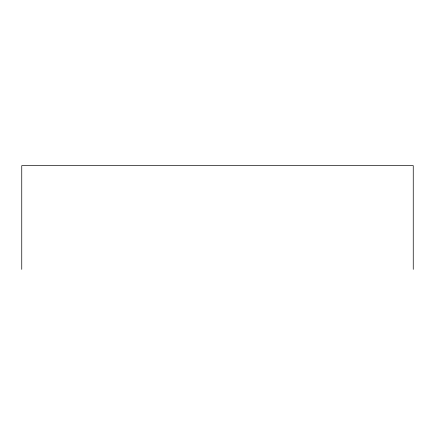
<?xml version="1.0" encoding="UTF-8"?>
<svg xmlns="http://www.w3.org/2000/svg" width="435" height="435" viewBox="0 0 435 435"><rect width="100%" height="100%" fill="white"/><g stroke="black" fill="none" stroke-linecap="round" stroke-linejoin="round"><path stroke-width="0.65" d="M413.25 269.357L413.25 165.643L21.75 165.643L21.75 269.357"/></g></svg>
